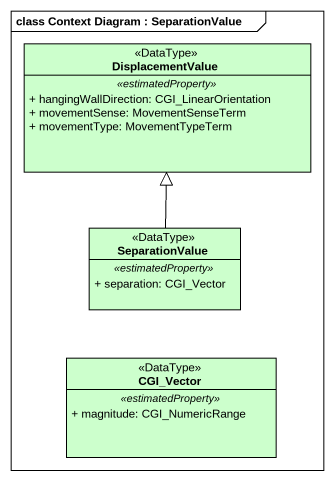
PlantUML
@startuml
mainframe class Context Diagram : SeparationValue
hide circle
hide empty members
skinparam classAttributeIconSize 0
class DisplacementValue <<DataType>> #CCFFCC {
  .. <<estimatedProperty>> ..
  + hangingWallDirection: CGI_LinearOrientation
  + movementSense: MovementSenseTerm
  + movementType: MovementTypeTerm
}
class SeparationValue <<DataType>> #CCFFCC {
  .. <<estimatedProperty>> ..
  + separation: CGI_Vector
}
class CGI_Vector <<DataType>> #CCFFCC {
  .. <<estimatedProperty>> ..
  + magnitude: CGI_NumericRange
}
SeparationValue -up-|> DisplacementValue
@enduml
